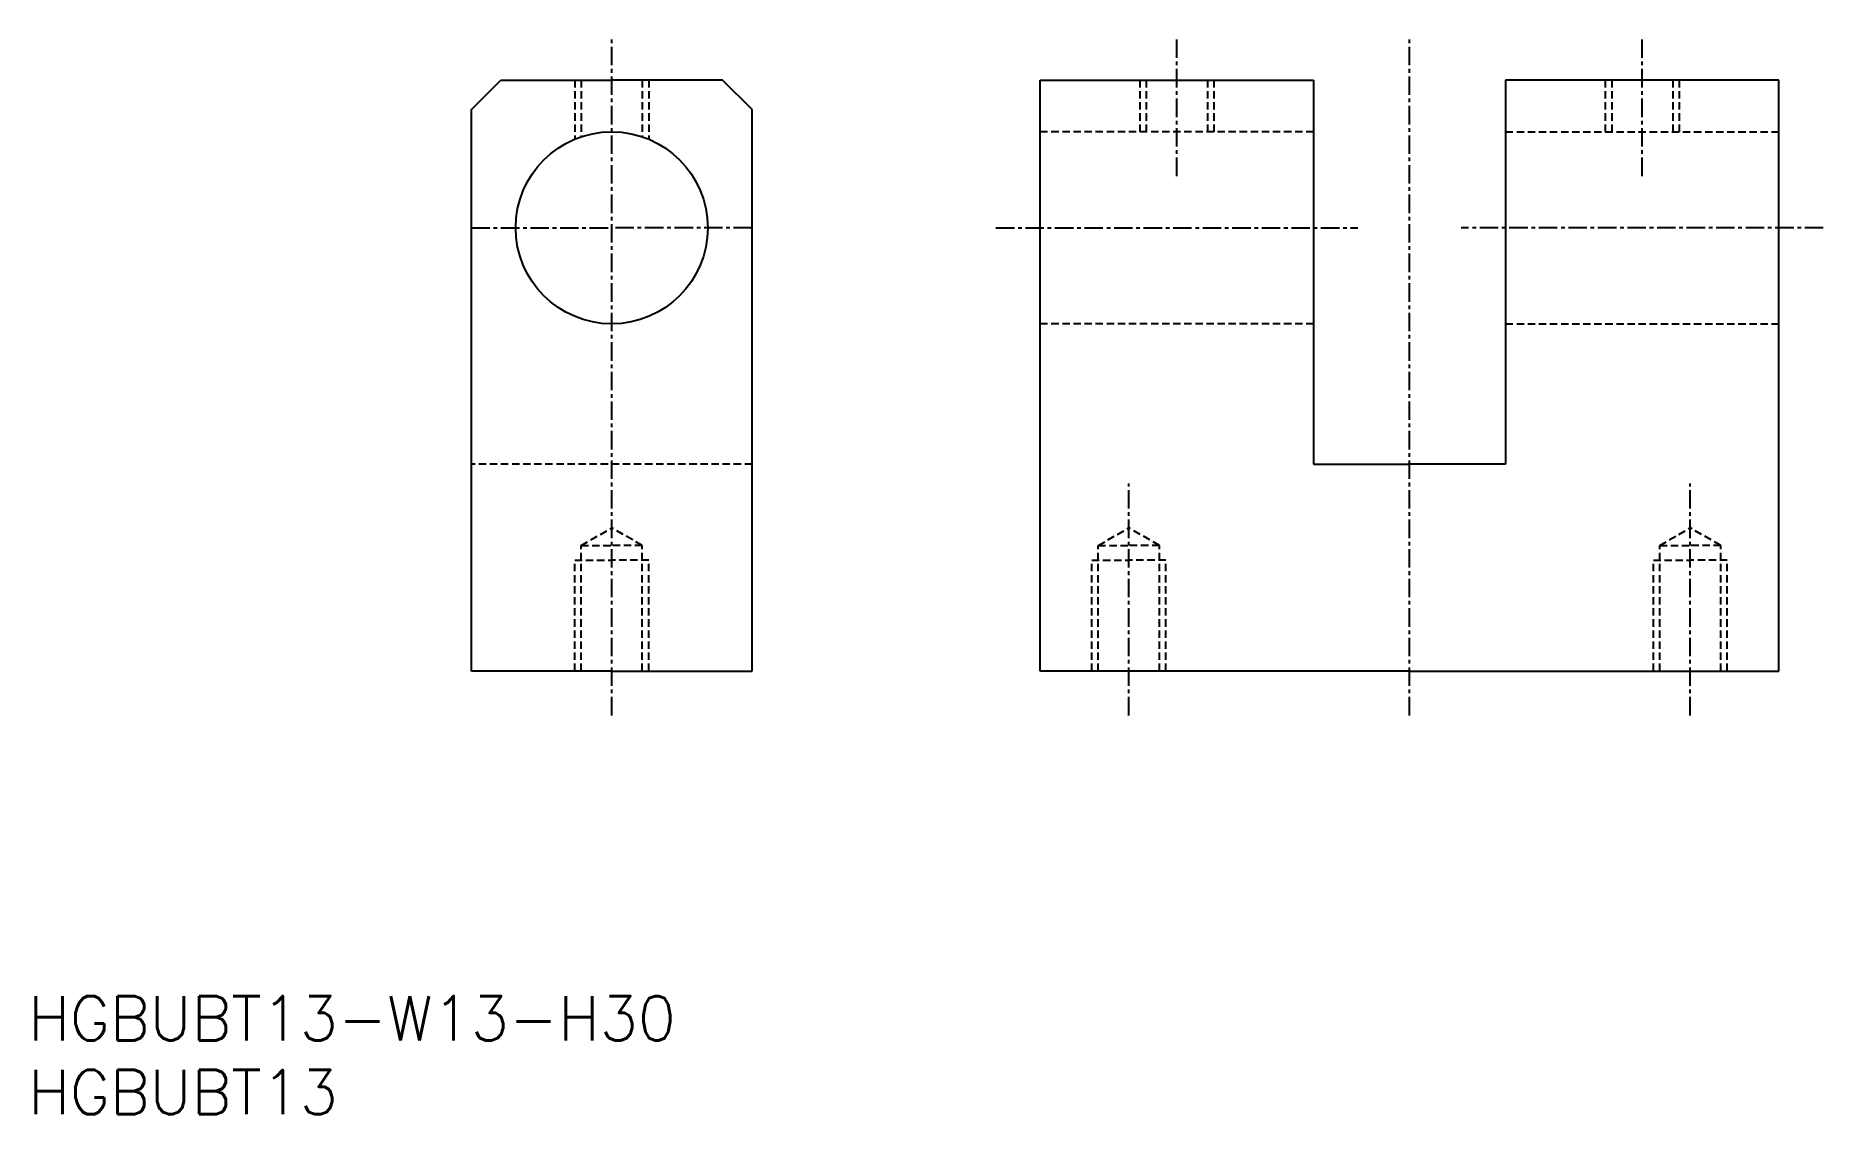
# Model space of a CAD drawing. Extents: x 1 to 121, y 0 to 73.
import ezdxf

# ---------------------------------------------------------------- set-up
doc = ezdxf.new("R2010")
doc.units = 0
doc.linetypes.add('CENTER', pattern=[2, 1.25, -0.25, 0.25, -0.25])
doc.linetypes.add('DASHED', pattern=[0.75, 0.5, -0.25])
doc.layers.get('0').update_dxf_attribs({"linetype": 'CONTINUOUS'})
doc.layers.add('CENTER', color=1, linetype='CENTER')
doc.styles.get("Standard").update_dxf_attribs({"font": 'txt.shx'})

# ---------------------------------------------------------------- blocks, each defined once
blk = doc.blocks.new('*U10')
at = {"color": 7, "linetype": 'CONTINUOUS'}
blk.add_text('HGBUBT13', height=3, dxfattribs=at).set_placement((0, 0))
blk = doc.blocks.new('*U11')
at = {"color": 7, "linetype": 'CONTINUOUS'}
blk.add_text('HGBUBT13-W13-H30', height=3, dxfattribs=at).set_placement((0, 5))

msp = doc.modelspace()

# ---------------------------------------------------------------- linework, layer by layer
for p, q in [((30, 68), (32, 70)), ((32, 70), (39.5, 70)), ((47, 70), (39.5, 70)), ((49, 68), (47, 70)), ((68.5, 30), (68.5, 70)), ((68.5, 70), (87, 70)), ((87, 70), (87, 44)), ((118.5, 70), (100, 70)), ((100, 70), (100, 44)), ((118.5, 30), (118.5, 70)), ((30, 30), (30, 68)), ((49, 30), (49, 68)), ((87, 44), (93.5, 44)), ((100, 44), (93.5, 44)), ((39.5, 30), (30, 30)), ((39.5, 30), (49, 30)), ((93.5, 30), (68.5, 30)), ((93.5, 30), (118.5, 30))]:
    msp.add_line(p, q)
at = {"color": 3, "linetype": 'DASHED'}
for p, q in [((37, 70), (37, 66)), ((37.43, 70), (37.43, 66.16)), ((41.57, 70), (41.57, 66.16)), ((42, 70), (42, 66)), ((75.25, 70), (75.25, 66.5)), ((75.68, 70), (75.68, 66.5)), ((79.82, 70), (79.82, 66.5)), ((80.25, 70), (80.25, 66.5)), ((106.75, 70), (106.75, 66.5)), ((107.18, 70), (107.18, 66.5)), ((111.32, 70), (111.32, 66.5)), ((111.75, 70), (111.75, 66.5)), ((87, 66.5), (68.5, 66.5)), ((100, 66.5), (118.5, 66.5)), ((87, 53.5), (68.5, 53.5)), ((100, 53.5), (118.5, 53.5)), ((49, 44), (30, 44)), ((37.43, 38.5), (39.5, 39.69)), ((41.57, 38.5), (39.5, 39.69)), ((72.43, 38.5), (74.5, 39.69)), ((76.57, 38.5), (74.5, 39.69)), ((110.43, 38.5), (112.5, 39.69)), ((114.57, 38.5), (112.5, 39.69)), ((37.43, 30), (37.43, 38.5)), ((37.43, 38.5), (39.5, 38.5)), ((41.57, 38.5), (39.5, 38.5)), ((41.57, 30), (41.57, 38.5)), ((72.43, 30), (72.43, 38.5)), ((72.43, 38.5), (74.5, 38.5)), ((76.57, 38.5), (74.5, 38.5)), ((76.57, 30), (76.57, 38.5)), ((110.43, 30), (110.43, 38.5)), ((110.43, 38.5), (112.5, 38.5)), ((114.57, 38.5), (112.5, 38.5)), ((114.57, 30), (114.57, 38.5)), ((37, 30), (37, 37.5)), ((37, 37.5), (39.5, 37.5)), ((42, 37.5), (39.5, 37.5)), ((42, 30), (42, 37.5)), ((72, 30), (72, 37.5)), ((72, 37.5), (74.5, 37.5)), ((77, 37.5), (74.5, 37.5)), ((77, 30), (77, 37.5)), ((110, 30), (110, 37.5)), ((110, 37.5), (112.5, 37.5)), ((115, 37.5), (112.5, 37.5)), ((115, 30), (115, 37.5))]:
    msp.add_line(p, q, dxfattribs=at)
msp.add_circle((39.5, 60), 6.5)
at = {"layer": 'CENTER', "color": 1, "linetype": 'CENTER'}
for p, q in [((39.5, 27), (39.5, 73)), ((77.75, 63.5), (77.75, 73)), ((93.5, 27), (93.5, 73)), ((109.25, 63.5), (109.25, 73)), ((30, 60), (39.5, 60)), ((49, 60), (39.5, 60)), ((65.5, 60), (90, 60)), ((121.5, 60), (97, 60)), ((74.5, 27), (74.5, 42.69)), ((112.5, 27), (112.5, 42.69))]:
    msp.add_line(p, q, dxfattribs=at)

# ---------------------------------------------------------------- block references
at = {"color": 7, "linetype": 'CONTINUOUS'}
for name in ['*U11', '*U10']:
    msp.add_blockref(name, (0, 0), dxfattribs=at)

doc.saveas('drawing.dxf')
